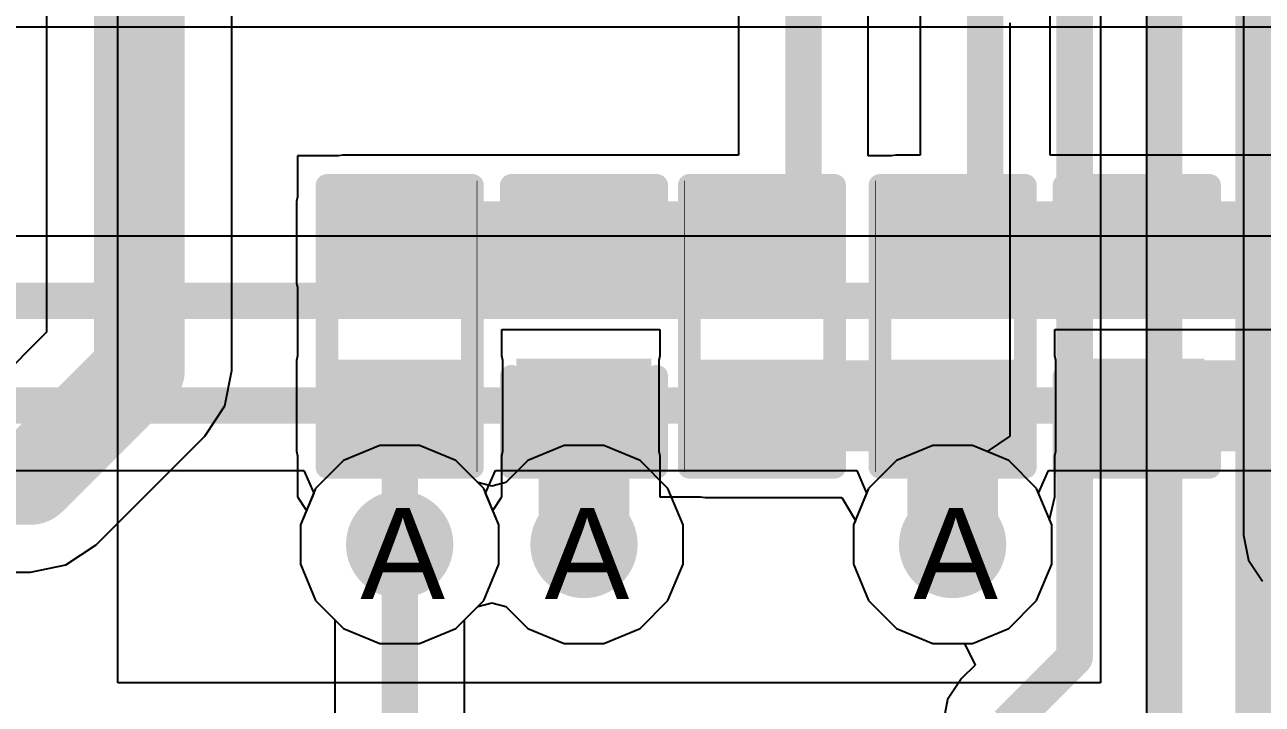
# Model space of a CAD drawing. Header units: inches. Extents: x 0 to 208, y 0 to 213.
# Drawn here: x 1.7585 to 2.0308, y 2.6423 to 2.7918 of the extents above; entities that cross this region are included whole.
import ezdxf

# ---------------------------------------------------------------- set-up
doc = ezdxf.new("R2010")
doc.units = ezdxf.units.IN
doc.header["$MEASUREMENT"] = 0
for name, color, linetype in [('Bottom Layer', 5, 'Continuous'), ('Bottom Overlay', 54, 'Continuous'), ('Bottom Paste', 16, 'Continuous'), ('Bottom Solder', 6, 'Continuous'), ('Drill Drawing', 1, 'Continuous'), ('L2_GND1', 16, 'Continuous'), ('L3_SIG1', 76, 'Continuous'), ('L4_PWR', 90, 'Continuous'), ('L5_GND2', 156, 'Continuous'), ('L6_SIG2', 130, 'Continuous'), ('L7_GND3', 216, 'Continuous'), ('Top Layer', 1, 'Continuous'), ('Via Holes', 16, 'Continuous')]:
    doc.layers.add(name, color=color, linetype=linetype)
doc.styles.add('Arial', font='', dxfattribs={"height": 0.2})
doc.styles.get('Arial').set_extended_font_data('Arial')

# ---------------------------------------------------------------- blocks, each defined once
blk = doc.blocks.new('C___0402_B_64')
at = {"layer": 'Bottom Layer'}
for points in [[(-0.0095, 0.0125), (-0.0095, -0.0125), (-0.0275, -0.0125), (-0.0275, 0.0125)], [(0.0275, 0.0125), (0.0275, -0.0125), (0.0095, -0.0125), (0.0095, 0.0125)]]:
    blk.add_hatch(color=5, dxfattribs=at).paths.add_polyline_path(points)
at = {"layer": 'Bottom Paste'}
for points in [[(-0.0095, 0.0125), (-0.0095, -0.0125), (-0.0275, -0.0125), (-0.0275, 0.0125)], [(0.0275, 0.0125), (0.0275, -0.0125), (0.0095, -0.0125), (0.0095, 0.0125)]]:
    blk.add_hatch(color=16, dxfattribs=at).paths.add_polyline_path(points)
at = {"layer": 'Bottom Solder'}
for points in [[(-0.00714, 0.01486), (-0.00714, -0.01486), (-0.02986, -0.01486), (-0.02986, 0.01486)], [(0.02986, 0.01486), (0.02986, -0.01486), (0.00714, -0.01486), (0.00714, 0.01486)]]:
    blk.add_hatch(color=6, dxfattribs=at).paths.add_polyline_path(points)
at = {"layer": 'Bottom Overlay'}
for points in [[(-0.011, 0.016, 0.005, 0.005, 0), (-0.031, 0.016, 0.005, 0.005, 0)], [(-0.031, -0.016, 0.005, 0.005, 0), (-0.031, 0.016, 0.005, 0.005, 0)], [(0.031, 0.016, 0.005, 0.005, 0), (0.011, 0.016, 0.005, 0.005, 0)], [(0.031, -0.016, 0.005, 0.005, 0), (0.031, 0.016, 0.005, 0.005, 0)], [(-0.011, -0.016, 0.005, 0.005, 0), (-0.031, -0.016, 0.005, 0.005, 0)], [(0.031, -0.016, 0.005, 0.005, 0), (0.011, -0.016, 0.005, 0.005, 0)]]:
    blk.add_lwpolyline(points, format="xyseb", dxfattribs=at)
for points in [[(-0.03225, 0.016, 0.0025, 0.0025, 1), (-0.02975, 0.016, 0.0025, 0.0025, 1)], [(-0.03225, 0.016, 0.0025, 0.0025, 1), (-0.02975, 0.016, 0.0025, 0.0025, 1)], [(-0.01225, 0.016, 0.0025, 0.0025, 1), (-0.00975, 0.016, 0.0025, 0.0025, 1)], [(0.00975, 0.016, 0.0025, 0.0025, 1), (0.01225, 0.016, 0.0025, 0.0025, 1)], [(0.02975, 0.016, 0.0025, 0.0025, 1), (0.03225, 0.016, 0.0025, 0.0025, 1)], [(0.02975, 0.016, 0.0025, 0.0025, 1), (0.03225, 0.016, 0.0025, 0.0025, 1)], [(-0.03225, -0.016, 0.0025, 0.0025, 1), (-0.02975, -0.016, 0.0025, 0.0025, 1)], [(-0.03225, -0.016, 0.0025, 0.0025, 1), (-0.02975, -0.016, 0.0025, 0.0025, 1)], [(-0.01225, -0.016, 0.0025, 0.0025, 1), (-0.00975, -0.016, 0.0025, 0.0025, 1)], [(0.00975, -0.016, 0.0025, 0.0025, 1), (0.01225, -0.016, 0.0025, 0.0025, 1)], [(0.02975, -0.016, 0.0025, 0.0025, 1), (0.03225, -0.016, 0.0025, 0.0025, 1)], [(0.02975, -0.016, 0.0025, 0.0025, 1), (0.03225, -0.016, 0.0025, 0.0025, 1)]]:
    blk.add_lwpolyline(points, format="xyseb", close=True, dxfattribs=at)
blk = doc.blocks.new('C___0402_B_65')
at = {"layer": 'Bottom Layer'}
for points in [[(-0.0095, 0.0125), (-0.0095, -0.0125), (-0.0275, -0.0125), (-0.0275, 0.0125)], [(0.0275, 0.0125), (0.0275, -0.0125), (0.0095, -0.0125), (0.0095, 0.0125)]]:
    blk.add_hatch(color=5, dxfattribs=at).paths.add_polyline_path(points)
at = {"layer": 'Bottom Paste'}
for points in [[(-0.0095, 0.0125), (-0.0095, -0.0125), (-0.0275, -0.0125), (-0.0275, 0.0125)], [(0.0275, 0.0125), (0.0275, -0.0125), (0.0095, -0.0125), (0.0095, 0.0125)]]:
    blk.add_hatch(color=16, dxfattribs=at).paths.add_polyline_path(points)
at = {"layer": 'Bottom Solder'}
for points in [[(-0.00714, 0.01486), (-0.00714, -0.01486), (-0.02986, -0.01486), (-0.02986, 0.01486)], [(0.02986, 0.01486), (0.02986, -0.01486), (0.00714, -0.01486), (0.00714, 0.01486)]]:
    blk.add_hatch(color=6, dxfattribs=at).paths.add_polyline_path(points)
at = {"layer": 'Bottom Overlay'}
for points in [[(-0.011, 0.016, 0.005, 0.005, 0), (-0.031, 0.016, 0.005, 0.005, 0)], [(-0.031, -0.016, 0.005, 0.005, 0), (-0.031, 0.016, 0.005, 0.005, 0)], [(0.031, 0.016, 0.005, 0.005, 0), (0.011, 0.016, 0.005, 0.005, 0)], [(0.031, -0.016, 0.005, 0.005, 0), (0.031, 0.016, 0.005, 0.005, 0)], [(-0.011, -0.016, 0.005, 0.005, 0), (-0.031, -0.016, 0.005, 0.005, 0)], [(0.031, -0.016, 0.005, 0.005, 0), (0.011, -0.016, 0.005, 0.005, 0)]]:
    blk.add_lwpolyline(points, format="xyseb", dxfattribs=at)
for points in [[(-0.03225, 0.016, 0.0025, 0.0025, 1), (-0.02975, 0.016, 0.0025, 0.0025, 1)], [(-0.03225, 0.016, 0.0025, 0.0025, 1), (-0.02975, 0.016, 0.0025, 0.0025, 1)], [(-0.01225, 0.016, 0.0025, 0.0025, 1), (-0.00975, 0.016, 0.0025, 0.0025, 1)], [(0.00975, 0.016, 0.0025, 0.0025, 1), (0.01225, 0.016, 0.0025, 0.0025, 1)], [(0.02975, 0.016, 0.0025, 0.0025, 1), (0.03225, 0.016, 0.0025, 0.0025, 1)], [(0.02975, 0.016, 0.0025, 0.0025, 1), (0.03225, 0.016, 0.0025, 0.0025, 1)], [(-0.03225, -0.016, 0.0025, 0.0025, 1), (-0.02975, -0.016, 0.0025, 0.0025, 1)], [(-0.03225, -0.016, 0.0025, 0.0025, 1), (-0.02975, -0.016, 0.0025, 0.0025, 1)], [(-0.01225, -0.016, 0.0025, 0.0025, 1), (-0.00975, -0.016, 0.0025, 0.0025, 1)], [(0.00975, -0.016, 0.0025, 0.0025, 1), (0.01225, -0.016, 0.0025, 0.0025, 1)], [(0.02975, -0.016, 0.0025, 0.0025, 1), (0.03225, -0.016, 0.0025, 0.0025, 1)], [(0.02975, -0.016, 0.0025, 0.0025, 1), (0.03225, -0.016, 0.0025, 0.0025, 1)]]:
    blk.add_lwpolyline(points, format="xyseb", close=True, dxfattribs=at)
blk = doc.blocks.new('R___0402_B_110')
at = {"layer": 'Bottom Layer'}
for points in [[(-0.0095, 0.0125), (-0.0095, -0.0125), (-0.0275, -0.0125), (-0.0275, 0.0125)], [(0.0275, 0.0125), (0.0275, -0.0125), (0.0095, -0.0125), (0.0095, 0.0125)]]:
    blk.add_hatch(color=5, dxfattribs=at).paths.add_polyline_path(points)
at = {"layer": 'Bottom Paste'}
for points in [[(-0.0095, 0.0125), (-0.0095, -0.0125), (-0.0275, -0.0125), (-0.0275, 0.0125)], [(0.0275, 0.0125), (0.0275, -0.0125), (0.0095, -0.0125), (0.0095, 0.0125)]]:
    blk.add_hatch(color=16, dxfattribs=at).paths.add_polyline_path(points)
at = {"layer": 'Bottom Solder'}
for points in [[(-0.00734, 0.01467), (-0.00734, -0.01467), (-0.02967, -0.01467), (-0.02967, 0.01467)], [(0.02966, 0.01467), (0.02966, -0.01467), (0.00733, -0.01467), (0.00733, 0.01467)]]:
    blk.add_hatch(color=6, dxfattribs=at).paths.add_polyline_path(points)
at = {"layer": 'Bottom Overlay'}
for points in [[(-0.031, -0.016, 0.005, 0.005, 0), (-0.031, 0.016, 0.005, 0.005, 0)], [(0.031, 0.016, 0.005, 0.005, 0), (-0.031, 0.016, 0.005, 0.005, 0)], [(0.032, 0.017, 0.000127, 0.000127, 0), (-0.032, 0.017, 0.000127, 0.000127, 0)], [(0.031, -0.016, 0.005, 0.005, 0), (0.031, 0.016, 0.005, 0.005, 0)], [(0.031, -0.016, 0.005, 0.005, 0), (-0.031, -0.016, 0.005, 0.005, 0)]]:
    blk.add_lwpolyline(points, format="xyseb", dxfattribs=at)
for points in [[(-0.03225, 0.016, 0.0025, 0.0025, 1), (-0.02975, 0.016, 0.0025, 0.0025, 1)], [(-0.03225, 0.016, 0.0025, 0.0025, 1), (-0.02975, 0.016, 0.0025, 0.0025, 1)], [(-0.03203, 0.017, 0.0000635, 0.0000635, 1), (-0.03197, 0.017, 0.0000635, 0.0000635, 1)], [(0.02975, 0.016, 0.0025, 0.0025, 1), (0.03225, 0.016, 0.0025, 0.0025, 1)], [(0.02975, 0.016, 0.0025, 0.0025, 1), (0.03225, 0.016, 0.0025, 0.0025, 1)], [(0.03197, 0.017, 0.0000635, 0.0000635, 1), (0.03203, 0.017, 0.0000635, 0.0000635, 1)], [(-0.03225, -0.016, 0.0025, 0.0025, 1), (-0.02975, -0.016, 0.0025, 0.0025, 1)], [(-0.03225, -0.016, 0.0025, 0.0025, 1), (-0.02975, -0.016, 0.0025, 0.0025, 1)], [(0.02975, -0.016, 0.0025, 0.0025, 1), (0.03225, -0.016, 0.0025, 0.0025, 1)], [(0.02975, -0.016, 0.0025, 0.0025, 1), (0.03225, -0.016, 0.0025, 0.0025, 1)]]:
    blk.add_lwpolyline(points, format="xyseb", close=True, dxfattribs=at)
blk = doc.blocks.new('R___0402_B_146')
at = {"layer": 'Bottom Layer'}
for points in [[(-0.0095, 0.0125), (-0.0095, -0.0125), (-0.0275, -0.0125), (-0.0275, 0.0125)], [(0.0275, 0.0125), (0.0275, -0.0125), (0.0095, -0.0125), (0.0095, 0.0125)]]:
    blk.add_hatch(color=5, dxfattribs=at).paths.add_polyline_path(points)
at = {"layer": 'Bottom Paste'}
for points in [[(-0.0095, 0.0125), (-0.0095, -0.0125), (-0.0275, -0.0125), (-0.0275, 0.0125)], [(0.0275, 0.0125), (0.0275, -0.0125), (0.0095, -0.0125), (0.0095, 0.0125)]]:
    blk.add_hatch(color=16, dxfattribs=at).paths.add_polyline_path(points)
at = {"layer": 'Bottom Solder'}
for points in [[(-0.00734, 0.01466), (-0.00734, -0.01467), (-0.02967, -0.01467), (-0.02967, 0.01466)], [(0.02966, 0.01466), (0.02966, -0.01467), (0.00733, -0.01467), (0.00733, 0.01466)]]:
    blk.add_hatch(color=6, dxfattribs=at).paths.add_polyline_path(points)
at = {"layer": 'Bottom Overlay'}
for points in [[(-0.031, 0.016, 0.005, 0.005, 0), (0.031, 0.016, 0.005, 0.005, 0)], [(-0.031, 0.016, 0.005, 0.005, 0), (-0.031, -0.016, 0.005, 0.005, 0)], [(-0.032, 0.017, 0.000127, 0.000127, 0), (0.032, 0.017, 0.000127, 0.000127, 0)], [(0.031, 0.016, 0.005, 0.005, 0), (0.031, -0.016, 0.005, 0.005, 0)], [(-0.031, -0.016, 0.005, 0.005, 0), (0.031, -0.016, 0.005, 0.005, 0)]]:
    blk.add_lwpolyline(points, format="xyseb", dxfattribs=at)
for points in [[(-0.03225, 0.016, 0.0025, 0.0025, 1), (-0.02975, 0.016, 0.0025, 0.0025, 1)], [(-0.03225, 0.016, 0.0025, 0.0025, 1), (-0.02975, 0.016, 0.0025, 0.0025, 1)], [(-0.03203, 0.017, 0.0000635, 0.0000635, 1), (-0.03197, 0.017, 0.0000635, 0.0000635, 1)], [(0.02975, 0.016, 0.0025, 0.0025, 1), (0.03225, 0.016, 0.0025, 0.0025, 1)], [(0.02975, 0.016, 0.0025, 0.0025, 1), (0.03225, 0.016, 0.0025, 0.0025, 1)], [(0.03197, 0.017, 0.0000635, 0.0000635, 1), (0.03203, 0.017, 0.0000635, 0.0000635, 1)], [(-0.03225, -0.016, 0.0025, 0.0025, 1), (-0.02975, -0.016, 0.0025, 0.0025, 1)], [(-0.03225, -0.016, 0.0025, 0.0025, 1), (-0.02975, -0.016, 0.0025, 0.0025, 1)], [(0.02975, -0.016, 0.0025, 0.0025, 1), (0.03225, -0.016, 0.0025, 0.0025, 1)], [(0.02975, -0.016, 0.0025, 0.0025, 1), (0.03225, -0.016, 0.0025, 0.0025, 1)]]:
    blk.add_lwpolyline(points, format="xyseb", close=True, dxfattribs=at)
blk = doc.blocks.new('R___0402_B_345')
at = {"layer": 'Bottom Layer'}
for points in [[(-0.0095, 0.0125), (-0.0095, -0.0125), (-0.0275, -0.0125), (-0.0275, 0.0125)], [(0.0275, 0.0125), (0.0275, -0.0125), (0.0095, -0.0125), (0.0095, 0.0125)]]:
    blk.add_hatch(color=5, dxfattribs=at).paths.add_polyline_path(points)
at = {"layer": 'Bottom Paste'}
for points in [[(-0.0095, 0.0125), (-0.0095, -0.0125), (-0.0275, -0.0125), (-0.0275, 0.0125)], [(0.0275, 0.0125), (0.0275, -0.0125), (0.0095, -0.0125), (0.0095, 0.0125)]]:
    blk.add_hatch(color=16, dxfattribs=at).paths.add_polyline_path(points)
at = {"layer": 'Bottom Solder'}
for points in [[(-0.00734, 0.01467), (-0.00734, -0.01466), (-0.02967, -0.01466), (-0.02967, 0.01467)], [(0.02966, 0.01467), (0.02966, -0.01466), (0.00733, -0.01466), (0.00733, 0.01467)]]:
    blk.add_hatch(color=6, dxfattribs=at).paths.add_polyline_path(points)
at = {"layer": 'Bottom Overlay'}
for points in [[(-0.031, -0.016, 0.005, 0.005, 0), (-0.031, 0.016, 0.005, 0.005, 0)], [(0.031, 0.016, 0.005, 0.005, 0), (-0.031, 0.016, 0.005, 0.005, 0)], [(0.032, 0.017, 0.000127, 0.000127, 0), (-0.032, 0.017, 0.000127, 0.000127, 0)], [(0.031, -0.016, 0.005, 0.005, 0), (0.031, 0.016, 0.005, 0.005, 0)], [(0.031, -0.016, 0.005, 0.005, 0), (-0.031, -0.016, 0.005, 0.005, 0)]]:
    blk.add_lwpolyline(points, format="xyseb", dxfattribs=at)
for points in [[(-0.03225, 0.016, 0.0025, 0.0025, 1), (-0.02975, 0.016, 0.0025, 0.0025, 1)], [(-0.03225, 0.016, 0.0025, 0.0025, 1), (-0.02975, 0.016, 0.0025, 0.0025, 1)], [(-0.03203, 0.017, 0.0000635, 0.0000635, 1), (-0.03197, 0.017, 0.0000635, 0.0000635, 1)], [(0.02975, 0.016, 0.0025, 0.0025, 1), (0.03225, 0.016, 0.0025, 0.0025, 1)], [(0.02975, 0.016, 0.0025, 0.0025, 1), (0.03225, 0.016, 0.0025, 0.0025, 1)], [(0.03197, 0.017, 0.0000635, 0.0000635, 1), (0.03203, 0.017, 0.0000635, 0.0000635, 1)], [(-0.03225, -0.016, 0.0025, 0.0025, 1), (-0.02975, -0.016, 0.0025, 0.0025, 1)], [(-0.03225, -0.016, 0.0025, 0.0025, 1), (-0.02975, -0.016, 0.0025, 0.0025, 1)], [(0.02975, -0.016, 0.0025, 0.0025, 1), (0.03225, -0.016, 0.0025, 0.0025, 1)], [(0.02975, -0.016, 0.0025, 0.0025, 1), (0.03225, -0.016, 0.0025, 0.0025, 1)]]:
    blk.add_lwpolyline(points, format="xyseb", close=True, dxfattribs=at)
blk = doc.blocks.new('R___0402_B_347')
at = {"layer": 'Bottom Layer'}
for points in [[(-0.0095, 0.0125), (-0.0095, -0.0125), (-0.0275, -0.0125), (-0.0275, 0.0125)], [(0.0275, 0.0125), (0.0275, -0.0125), (0.0095, -0.0125), (0.0095, 0.0125)]]:
    blk.add_hatch(color=5, dxfattribs=at).paths.add_polyline_path(points)
at = {"layer": 'Bottom Paste'}
for points in [[(-0.0095, 0.0125), (-0.0095, -0.0125), (-0.0275, -0.0125), (-0.0275, 0.0125)], [(0.0275, 0.0125), (0.0275, -0.0125), (0.0095, -0.0125), (0.0095, 0.0125)]]:
    blk.add_hatch(color=16, dxfattribs=at).paths.add_polyline_path(points)
at = {"layer": 'Bottom Solder'}
for points in [[(-0.00733, 0.01466), (-0.00733, -0.01467), (-0.02967, -0.01467), (-0.02967, 0.01466)], [(0.02967, 0.01466), (0.02967, -0.01467), (0.00733, -0.01467), (0.00733, 0.01466)]]:
    blk.add_hatch(color=6, dxfattribs=at).paths.add_polyline_path(points)
at = {"layer": 'Bottom Overlay'}
for points in [[(-0.031, 0.016, 0.005, 0.005, 0), (0.031, 0.016, 0.005, 0.005, 0)], [(-0.031, 0.016, 0.005, 0.005, 0), (-0.031, -0.016, 0.005, 0.005, 0)], [(-0.032, 0.017, 0.000127, 0.000127, 0), (0.032, 0.017, 0.000127, 0.000127, 0)], [(0.031, 0.016, 0.005, 0.005, 0), (0.031, -0.016, 0.005, 0.005, 0)], [(-0.031, -0.016, 0.005, 0.005, 0), (0.031, -0.016, 0.005, 0.005, 0)]]:
    blk.add_lwpolyline(points, format="xyseb", dxfattribs=at)
for points in [[(-0.03225, 0.016, 0.0025, 0.0025, 1), (-0.02975, 0.016, 0.0025, 0.0025, 1)], [(-0.03225, 0.016, 0.0025, 0.0025, 1), (-0.02975, 0.016, 0.0025, 0.0025, 1)], [(-0.03203, 0.017, 0.0000635, 0.0000635, 1), (-0.03197, 0.017, 0.0000635, 0.0000635, 1)], [(0.02975, 0.016, 0.0025, 0.0025, 1), (0.03225, 0.016, 0.0025, 0.0025, 1)], [(0.02975, 0.016, 0.0025, 0.0025, 1), (0.03225, 0.016, 0.0025, 0.0025, 1)], [(0.03197, 0.017, 0.0000635, 0.0000635, 1), (0.03203, 0.017, 0.0000635, 0.0000635, 1)], [(-0.03225, -0.016, 0.0025, 0.0025, 1), (-0.02975, -0.016, 0.0025, 0.0025, 1)], [(-0.03225, -0.016, 0.0025, 0.0025, 1), (-0.02975, -0.016, 0.0025, 0.0025, 1)], [(0.02975, -0.016, 0.0025, 0.0025, 1), (0.03225, -0.016, 0.0025, 0.0025, 1)], [(0.02975, -0.016, 0.0025, 0.0025, 1), (0.03225, -0.016, 0.0025, 0.0025, 1)]]:
    blk.add_lwpolyline(points, format="xyseb", close=True, dxfattribs=at)

msp = doc.modelspace()

# ---------------------------------------------------------------- hatches: boundary and pattern name
at = {"layer": 'Bottom Layer'}
for points in [[(1.8285, 2.73492), (1.93463, 2.73492), (1.93463, 2.75292), (1.8285, 2.75292)], [(1.95019, 2.73492), (2.05632, 2.73492), (2.05632, 2.75292), (1.95019, 2.75292)], [(1.8535, 2.71792), (1.8285, 2.71792), (1.8285, 2.69792), (1.8535, 2.69792)], [(1.89406, 2.71792), (1.86906, 2.71792), (1.86906, 2.69792), (1.89406, 2.69792)], [(1.90822, 2.69792), (1.97519, 2.69792), (1.97519, 2.71792), (1.90822, 2.71792)], [(1.97519, 2.71792), (1.95019, 2.71792), (1.95019, 2.69792), (1.97519, 2.69792)], [(1.99137, 2.69792), (2.0975, 2.69792), (2.0975, 2.71792), (1.99137, 2.71792)]]:
    msp.add_hatch(color=5, dxfattribs=at).paths.add_polyline_path(points)
h = msp.add_hatch(color=5, dxfattribs=at)
edge = h.paths.add_edge_path()
edge.add_arc((1.841, 2.67742), 0.01181, 0, 360)
h = msp.add_hatch(color=5, dxfattribs=at)
edge = h.paths.add_edge_path()
edge.add_arc((1.88156, 2.67742), 0.01181, 0, 360)
h = msp.add_hatch(color=5, dxfattribs=at)
edge = h.paths.add_edge_path()
edge.add_arc((1.96269, 2.67742), 0.01181, 0, 360)
at = {"layer": 'L2_GND1'}
h = msp.add_hatch(color=16, dxfattribs=at)
edge = h.paths.add_edge_path()
edge.add_arc((1.841, 2.67742), 0.01181, 0, 360)
h = msp.add_hatch(color=16, dxfattribs=at)
edge = h.paths.add_edge_path()
edge.add_arc((1.88156, 2.67742), 0.01181, 0, 360)
h = msp.add_hatch(color=16, dxfattribs=at)
edge = h.paths.add_edge_path()
edge.add_arc((1.96269, 2.67742), 0.01181, 0, 360)
at = {"layer": 'L3_SIG1'}
h = msp.add_hatch(color=76, dxfattribs=at)
edge = h.paths.add_edge_path()
edge.add_arc((1.841, 2.67742), 0.01181, 0, 360)
h = msp.add_hatch(color=76, dxfattribs=at)
edge = h.paths.add_edge_path()
edge.add_arc((1.88156, 2.67742), 0.01181, 0, 360)
h = msp.add_hatch(color=76, dxfattribs=at)
edge = h.paths.add_edge_path()
edge.add_arc((1.96269, 2.67742), 0.01181, 0, 360)
at = {"layer": 'L4_PWR'}
h = msp.add_hatch(color=90, dxfattribs=at)
edge = h.paths.add_edge_path()
edge.add_arc((1.841, 2.67742), 0.01181, 0, 360)
h = msp.add_hatch(color=90, dxfattribs=at)
edge = h.paths.add_edge_path()
edge.add_arc((1.88156, 2.67742), 0.01181, 0, 360)
h = msp.add_hatch(color=90, dxfattribs=at)
edge = h.paths.add_edge_path()
edge.add_arc((1.96269, 2.67742), 0.01181, 0, 360)
at = {"layer": 'L5_GND2'}
h = msp.add_hatch(color=156, dxfattribs=at)
edge = h.paths.add_edge_path()
edge.add_arc((1.841, 2.67742), 0.01181, 0, 360)
h = msp.add_hatch(color=156, dxfattribs=at)
edge = h.paths.add_edge_path()
edge.add_arc((1.88156, 2.67742), 0.01181, 0, 360)
h = msp.add_hatch(color=156, dxfattribs=at)
edge = h.paths.add_edge_path()
edge.add_arc((1.96269, 2.67742), 0.01181, 0, 360)
at = {"layer": 'L6_SIG2'}
h = msp.add_hatch(color=130, dxfattribs=at)
edge = h.paths.add_edge_path()
edge.add_arc((1.841, 2.67742), 0.01181, 0, 360)
h = msp.add_hatch(color=130, dxfattribs=at)
edge = h.paths.add_edge_path()
edge.add_arc((1.88156, 2.67742), 0.01181, 0, 360)
h = msp.add_hatch(color=130, dxfattribs=at)
edge = h.paths.add_edge_path()
edge.add_arc((1.96269, 2.67742), 0.01181, 0, 360)
at = {"layer": 'L7_GND3'}
h = msp.add_hatch(color=216, dxfattribs=at)
edge = h.paths.add_edge_path()
edge.add_arc((1.841, 2.67742), 0.01181, 0, 360)
h = msp.add_hatch(color=216, dxfattribs=at)
edge = h.paths.add_edge_path()
edge.add_arc((1.88156, 2.67742), 0.01181, 0, 360)
h = msp.add_hatch(color=216, dxfattribs=at)
edge = h.paths.add_edge_path()
edge.add_arc((1.96269, 2.67742), 0.01181, 0, 360)
at = {"layer": 'Top Layer'}
h = msp.add_hatch(color=1, dxfattribs=at)
edge = h.paths.add_edge_path()
edge.add_arc((1.841, 2.67742), 0.01181, 0, 360)
h = msp.add_hatch(color=1, dxfattribs=at)
edge = h.paths.add_edge_path()
edge.add_arc((1.88156, 2.67742), 0.01181, 0, 360)
h = msp.add_hatch(color=1, dxfattribs=at)
edge = h.paths.add_edge_path()
edge.add_arc((1.96269, 2.67742), 0.01181, 0, 360)
at = {"layer": 'Via Holes'}
h = msp.add_hatch(color=7, dxfattribs=at)
edge = h.paths.add_edge_path()
edge.add_arc((1.841, 2.67742), 0.00591, 0, 360)
h = msp.add_hatch(color=7, dxfattribs=at)
edge = h.paths.add_edge_path()
edge.add_arc((1.88156, 2.67742), 0.00591, 0, 360)
h = msp.add_hatch(color=7, dxfattribs=at)
edge = h.paths.add_edge_path()
edge.add_arc((1.96269, 2.67742), 0.00591, 0, 360)

# ---------------------------------------------------------------- linework, layer by layer
at = {"layer": 'Bottom Layer'}
for p, q in [((1.80408, 2.71569), (1.80408, 2.92417)), ((1.7633, 2.92075), (1.7633, 2.72414)), ((1.95558, 2.91014), (1.95558, 2.76311)), ((1.98413, 2.76311), (1.98413, 2.91014)), ((1.94414, 2.76292), (1.94414, 2.90514)), ((1.91559, 2.89923), (1.91559, 2.76311)), ((1.82751, 2.76292), (1.8185, 2.76292)), ((1.8185, 2.76292), (1.8185, 2.7539)), ((1.8285, 2.76311), (1.82751, 2.76292)), ((1.91559, 2.76311), (1.8285, 2.76311)), ((1.94921, 2.76292), (1.94414, 2.76292)), ((1.95019, 2.76311), (1.94921, 2.76292)), ((1.95558, 2.76311), (1.95019, 2.76311)), ((2.05632, 2.76311), (1.98413, 2.76311)), ((1.8185, 2.7539), (1.8183, 2.75292)), ((1.8183, 2.75292), (1.8183, 2.73492)), ((1.8183, 2.73492), (1.8185, 2.73393)), ((1.8185, 2.73393), (1.8185, 2.7189)), ((1.7633, 2.72414), (1.75131, 2.71214)), ((1.8635, 2.7189), (1.8635, 2.72472)), ((1.8635, 2.72472), (1.89822, 2.72472)), ((1.89822, 2.72472), (1.89822, 2.7189)), ((1.98519, 2.7189), (1.98519, 2.72472)), ((1.98519, 2.72472), (2.05632, 2.72472)), ((1.8185, 2.7189), (1.8183, 2.71792)), ((1.8637, 2.71792), (1.8635, 2.7189)), ((1.89822, 2.7189), (1.89802, 2.71792)), ((1.98539, 2.71792), (1.98519, 2.7189)), ((1.80253, 2.70789), (1.80408, 2.71569)), ((1.8183, 2.71792), (1.8183, 2.69792)), ((1.8637, 2.69792), (1.8637, 2.71792)), ((1.89802, 2.71792), (1.89802, 2.69792)), ((1.98539, 2.69792), (1.98539, 2.71792)), ((1.79811, 2.70127), (1.80253, 2.70789)), ((1.77417, 2.67733), (1.79811, 2.70127)), ((1.8183, 2.69792), (1.8185, 2.69693)), ((1.8185, 2.69693), (1.8185, 2.68792)), ((1.8635, 2.69693), (1.8637, 2.69792)), ((1.8635, 2.68792), (1.8635, 2.69693)), ((1.89802, 2.69792), (1.89822, 2.69693)), ((1.89822, 2.69693), (1.89822, 2.68792)), ((1.98519, 2.69693), (1.98539, 2.69792)), ((1.98519, 2.68792), (1.98519, 2.69693)), ((1.8185, 2.68792), (1.8185, 2.68792)), ((1.8185, 2.68792), (1.8205, 2.68492)), ((1.8615, 2.68492), (1.8635, 2.68792)), ((1.8635, 2.68792), (1.8635, 2.68792)), ((1.89822, 2.68792), (1.90723, 2.68792)), ((1.90723, 2.68792), (1.90822, 2.68772)), ((1.90822, 2.68772), (1.93831, 2.68772)), ((1.93831, 2.68772), (1.94128, 2.68272)), ((1.98402, 2.68292), (1.98519, 2.68792)), ((1.98519, 2.68792), (1.98519, 2.68792)), ((1.8205, 2.68492), (1.81919, 2.68175)), ((1.86281, 2.68175), (1.8615, 2.68492)), ((1.94128, 2.68272), (1.94088, 2.68175)), ((1.9845, 2.68175), (1.98402, 2.68292)), ((1.81919, 2.68175), (1.81919, 2.67308)), ((1.86281, 2.67308), (1.86281, 2.68175)), ((1.94088, 2.68175), (1.94088, 2.67308)), ((1.9845, 2.67308), (1.9845, 2.68175)), ((1.76756, 2.67291), (1.77417, 2.67733)), ((1.75975, 2.67136), (1.76756, 2.67291)), ((1.81919, 2.67308), (1.82251, 2.66506)), ((1.85949, 2.66506), (1.86281, 2.67308)), ((1.94088, 2.67308), (1.9442, 2.66506)), ((1.98118, 2.66506), (1.9845, 2.67308)), ((1.63, 2.67136), (1.75975, 2.67136)), ((1.82251, 2.66506), (1.82864, 2.65893)), ((1.85335, 2.65893), (1.85949, 2.66506)), ((1.9442, 2.66506), (1.95034, 2.65893)), ((1.97505, 2.65893), (1.98118, 2.66506)), ((1.82864, 2.65893), (1.83666, 2.65561)), ((1.84534, 2.65561), (1.85335, 2.65893)), ((1.95034, 2.65893), (1.95835, 2.65561)), ((1.96703, 2.65561), (1.97505, 2.65893)), ((1.83666, 2.65561), (1.84534, 2.65561)), ((1.95835, 2.65561), (1.96703, 2.65561))]:
    msp.add_line(p, q, dxfattribs=at)
for points in [[(1.78369, 2.71569, 0.02, 0.02, 0), (1.78369, 2.9292, 0.02, 0.02, 0)], [(1.96985, 2.74892, 0.008, 0.008, 0), (1.96985, 2.92671, 0.008, 0.008, 0)], [(1.92986, 2.74533, 0.008, 0.008, 0), (1.92986, 2.90514, 0.008, 0.008, 0)], [(1.96485, 2.74392, 0.008, 0.008, 0), (1.96985, 2.74892, 0.008, 0.008, 0)], [(1.92072, 2.74533, 0.008, 0.008, 0), (1.92213, 2.74392, 0.008, 0.008, 0)], [(1.96269, 2.74392, 0.008, 0.008, 0), (1.96485, 2.74392, 0.008, 0.008, 0)], [(1.75975, 2.69175, 0.02, 0.02, 0), (1.78369, 2.71569, 0.02, 0.02, 0)], [(1.88156, 2.67742, 0.02, 0.02, 0), (1.88156, 2.70692, 0.02, 0.02, 0)], [(1.96269, 2.67742, 0.02, 0.02, 0), (1.96269, 2.70692, 0.02, 0.02, 0)], [(1.841, 2.67742, 0.008, 0.008, 0), (1.841, 2.70692, 0.008, 0.008, 0)], [(1.67059, 2.69175, 0.02, 0.02, 0), (1.75975, 2.69175, 0.02, 0.02, 0)]]:
    msp.add_lwpolyline(points, format="xyseb", dxfattribs=at)
for points in [[(1.96785, 2.74892, 0.004, 0.004, 1), (1.97185, 2.74892, 0.004, 0.004, 1)], [(1.96785, 2.74892, 0.004, 0.004, 1), (1.97185, 2.74892, 0.004, 0.004, 1)], [(1.91872, 2.74533, 0.004, 0.004, 1), (1.92272, 2.74533, 0.004, 0.004, 1)], [(1.92786, 2.74533, 0.004, 0.004, 1), (1.93186, 2.74533, 0.004, 0.004, 1)], [(1.92013, 2.74392, 0.004, 0.004, 1), (1.92413, 2.74392, 0.004, 0.004, 1)], [(1.96069, 2.74392, 0.004, 0.004, 1), (1.96469, 2.74392, 0.004, 0.004, 1)], [(1.96285, 2.74392, 0.004, 0.004, 1), (1.96685, 2.74392, 0.004, 0.004, 1)], [(1.96285, 2.74392, 0.004, 0.004, 1), (1.96685, 2.74392, 0.004, 0.004, 1)], [(1.77869, 2.71569, 0.01, 0.01, 1), (1.78869, 2.71569, 0.01, 0.01, 1)], [(1.77869, 2.71569, 0.01, 0.01, 1), (1.78869, 2.71569, 0.01, 0.01, 1)], [(1.87656, 2.70692, 0.01, 0.01, 1), (1.88656, 2.70692, 0.01, 0.01, 1)], [(1.95769, 2.70692, 0.01, 0.01, 1), (1.96769, 2.70692, 0.01, 0.01, 1)], [(1.839, 2.70692, 0.004, 0.004, 1), (1.843, 2.70692, 0.004, 0.004, 1)], [(1.75475, 2.69175, 0.01, 0.01, 1), (1.76475, 2.69175, 0.01, 0.01, 1)], [(1.75475, 2.69175, 0.01, 0.01, 1), (1.76475, 2.69175, 0.01, 0.01, 1)], [(1.87656, 2.67742, 0.01, 0.01, 1), (1.88656, 2.67742, 0.01, 0.01, 1)], [(1.95769, 2.67742, 0.01, 0.01, 1), (1.96769, 2.67742, 0.01, 0.01, 1)], [(1.839, 2.67742, 0.004, 0.004, 1), (1.843, 2.67742, 0.004, 0.004, 1)]]:
    msp.add_lwpolyline(points, format="xyseb", close=True, dxfattribs=at)
at = {"layer": 'L2_GND1'}
for p, q in [((1.83666, 2.69923), (1.82864, 2.69591)), ((1.84534, 2.69923), (1.83666, 2.69923)), ((1.85335, 2.69591), (1.84534, 2.69923)), ((1.95835, 2.69923), (1.95034, 2.69591)), ((1.96703, 2.69923), (1.95835, 2.69923)), ((1.97505, 2.69591), (1.96703, 2.69923)), ((1.82864, 2.69591), (1.82251, 2.68977)), ((1.85949, 2.68977), (1.85335, 2.69591)), ((1.95034, 2.69591), (1.9442, 2.68977)), ((1.98118, 2.68977), (1.97505, 2.69591)), ((1.82251, 2.68977), (1.81919, 2.68175)), ((1.86281, 2.68175), (1.85949, 2.68977)), ((1.9442, 2.68977), (1.94088, 2.68175)), ((1.9845, 2.68175), (1.98118, 2.68977)), ((1.81919, 2.68175), (1.81919, 2.67308)), ((1.86281, 2.67308), (1.86281, 2.68175)), ((1.94088, 2.68175), (1.94088, 2.67308)), ((1.9845, 2.67308), (1.9845, 2.68175)), ((1.81919, 2.67308), (1.82251, 2.66506)), ((1.85949, 2.66506), (1.86281, 2.67308)), ((1.94088, 2.67308), (1.9442, 2.66506)), ((1.98118, 2.66506), (1.9845, 2.67308)), ((1.82251, 2.66506), (1.82673, 2.66085)), ((1.85527, 2.66085), (1.85949, 2.66506)), ((1.9442, 2.66506), (1.95034, 2.65893)), ((1.97505, 2.65893), (1.98118, 2.66506)), ((1.82673, 2.66085), (1.82673, 1.90854)), ((1.85527, 1.91446), (1.85527, 2.66085)), ((1.95034, 2.65893), (1.95835, 2.65561)), ((1.96703, 2.65561), (1.97505, 2.65893)), ((1.95835, 2.65561), (1.96703, 2.65561))]:
    msp.add_line(p, q, dxfattribs=at)
msp.add_lwpolyline([(1.841, 1.90854, 0.008, 0.008, 0), (1.841, 2.67742, 0.008, 0.008, 0)], format="xyseb", dxfattribs=at)
msp.add_lwpolyline([(1.839, 2.67742, 0.004, 0.004, 1), (1.843, 2.67742, 0.004, 0.004, 1)], format="xyseb", close=True, dxfattribs=at)
at = {"layer": 'L3_SIG1'}
for p, q in [((1.71865, 2.79135), (2.34457, 2.79135)), ((2.34175, 2.74527), (1.63634, 2.74527)), ((0.70091, 2.69373), (1.81993, 2.69373)), ((1.81993, 2.69373), (1.82208, 2.68873)), ((1.85992, 2.68873), (1.86207, 2.69373)), ((1.86207, 2.69373), (1.94162, 2.69373)), ((1.94162, 2.69373), (1.94377, 2.68873)), ((1.98162, 2.68873), (1.98376, 2.69373)), ((1.98376, 2.69373), (2.10388, 2.69373)), ((1.82208, 2.68873), (1.81919, 2.68175)), ((1.86281, 2.68175), (1.85992, 2.68873)), ((1.94377, 2.68873), (1.94088, 2.68175)), ((1.9845, 2.68175), (1.98162, 2.68873)), ((1.81919, 2.68175), (1.81919, 2.67308)), ((1.86281, 2.67308), (1.86281, 2.68175)), ((1.94088, 2.68175), (1.94088, 2.67308)), ((1.9845, 2.67308), (1.9845, 2.68175)), ((1.81919, 2.67308), (1.82251, 2.66506)), ((1.85949, 2.66506), (1.86281, 2.67308)), ((1.94088, 2.67308), (1.9442, 2.66506)), ((1.98118, 2.66506), (1.9845, 2.67308)), ((1.82251, 2.66506), (1.82864, 2.65893)), ((1.85335, 2.65893), (1.85949, 2.66506)), ((1.9442, 2.66506), (1.95034, 2.65893)), ((1.97505, 2.65893), (1.98118, 2.66506)), ((1.82864, 2.65893), (1.83666, 2.65561)), ((1.84534, 2.65561), (1.85335, 2.65893)), ((1.95034, 2.65893), (1.95835, 2.65561)), ((1.96703, 2.65561), (1.97505, 2.65893)), ((1.83666, 2.65561), (1.84534, 2.65561)), ((1.95835, 2.65561), (1.96703, 2.65561))]:
    msp.add_line(p, q, dxfattribs=at)
for points in [[(0.691, 2.731, 0.008, 0.008, 0), (2.398, 2.731, 0.008, 0.008, 0)], [(0.695, 2.708, 0.008, 0.008, 0), (2.424, 2.708, 0.008, 0.008, 0)]]:
    msp.add_lwpolyline(points, format="xyseb", dxfattribs=at)
at = {"layer": 'L4_PWR'}
for p, q in [((2.00541, 2.634), (2.00541, 2.95101)), ((1.779, 2.647), (1.779, 2.941)), ((1.99521, 2.91787), (1.99521, 2.647)), ((1.83666, 2.69923), (1.82864, 2.69591)), ((1.84534, 2.69923), (1.83666, 2.69923)), ((1.85335, 2.69591), (1.84534, 2.69923)), ((1.87723, 2.69923), (1.86921, 2.69591)), ((1.8859, 2.69923), (1.87723, 2.69923)), ((1.89392, 2.69591), (1.8859, 2.69923)), ((1.82864, 2.69591), (1.82251, 2.68977)), ((1.8582, 2.69106), (1.85335, 2.69591)), ((1.86921, 2.69591), (1.86437, 2.69106)), ((1.90005, 2.68977), (1.89392, 2.69591)), ((1.86128, 2.69025), (1.8582, 2.69106)), ((1.86437, 2.69106), (1.86128, 2.69025)), ((1.82251, 2.68977), (1.81919, 2.68175)), ((1.90337, 2.68175), (1.90005, 2.68977)), ((1.81919, 2.68175), (1.81919, 2.67308)), ((1.90337, 2.67308), (1.90337, 2.68175)), ((1.81919, 2.67308), (1.82251, 2.66506)), ((1.90005, 2.66506), (1.90337, 2.67308)), ((1.82251, 2.66506), (1.82864, 2.65893)), ((1.85335, 2.65893), (1.8582, 2.66377)), ((1.8582, 2.66377), (1.86128, 2.66459)), ((1.86128, 2.66459), (1.86437, 2.66377)), ((1.86437, 2.66377), (1.86921, 2.65893)), ((1.89392, 2.65893), (1.90005, 2.66506)), ((1.82864, 2.65893), (1.83666, 2.65561)), ((1.84534, 2.65561), (1.85335, 2.65893)), ((1.86921, 2.65893), (1.87723, 2.65561)), ((1.8859, 2.65561), (1.89392, 2.65893)), ((1.83666, 2.65561), (1.84534, 2.65561)), ((1.87723, 2.65561), (1.8859, 2.65561)), ((1.99521, 2.647), (1.779, 2.647))]:
    msp.add_line(p, q, dxfattribs=at)
at = {"layer": 'L5_GND2'}
for p, q in [((1.83666, 2.69923), (1.82864, 2.69591)), ((1.84534, 2.69923), (1.83666, 2.69923)), ((1.85335, 2.69591), (1.84534, 2.69923)), ((1.95835, 2.69923), (1.95034, 2.69591)), ((1.96703, 2.69923), (1.95835, 2.69923)), ((1.97505, 2.69591), (1.96703, 2.69923)), ((1.82864, 2.69591), (1.82251, 2.68977)), ((1.85949, 2.68977), (1.85335, 2.69591)), ((1.95034, 2.69591), (1.9442, 2.68977)), ((1.98118, 2.68977), (1.97505, 2.69591)), ((1.82251, 2.68977), (1.81919, 2.68175)), ((1.86281, 2.68175), (1.85949, 2.68977)), ((1.9442, 2.68977), (1.94088, 2.68175)), ((1.9845, 2.68175), (1.98118, 2.68977)), ((1.81919, 2.68175), (1.81919, 2.67308)), ((1.86281, 2.67308), (1.86281, 2.68175)), ((1.94088, 2.68175), (1.94088, 2.67308)), ((1.9845, 2.67308), (1.9845, 2.68175)), ((1.81919, 2.67308), (1.82251, 2.66506)), ((1.85949, 2.66506), (1.86281, 2.67308)), ((1.94088, 2.67308), (1.9442, 2.66506)), ((1.98118, 2.66506), (1.9845, 2.67308)), ((1.82251, 2.66506), (1.82864, 2.65893)), ((1.85335, 2.65893), (1.85949, 2.66506)), ((1.9442, 2.66506), (1.95034, 2.65893)), ((1.97505, 2.65893), (1.98118, 2.66506)), ((1.82864, 2.65893), (1.83666, 2.65561)), ((1.84534, 2.65561), (1.85335, 2.65893)), ((1.95034, 2.65893), (1.95835, 2.65561)), ((1.96703, 2.65561), (1.97505, 2.65893)), ((1.83666, 2.65561), (1.84534, 2.65561)), ((1.95835, 2.65561), (1.96703, 2.65561))]:
    msp.add_line(p, q, dxfattribs=at)
at = {"layer": 'L6_SIG2'}
for p, q in [((2.02673, 2.9162), (2.02673, 2.67946)), ((1.83666, 2.69923), (1.82864, 2.69591)), ((1.84534, 2.69923), (1.83666, 2.69923)), ((1.85335, 2.69591), (1.84534, 2.69923)), ((1.95835, 2.69923), (1.95034, 2.69591)), ((1.96703, 2.69923), (1.95835, 2.69923)), ((1.97505, 2.69591), (1.96703, 2.69923)), ((1.82864, 2.69591), (1.82251, 2.68977)), ((1.85949, 2.68977), (1.85335, 2.69591)), ((1.95034, 2.69591), (1.9442, 2.68977)), ((1.98118, 2.68977), (1.97505, 2.69591)), ((1.82251, 2.68977), (1.81919, 2.68175)), ((1.86281, 2.68175), (1.85949, 2.68977)), ((1.9442, 2.68977), (1.94088, 2.68175)), ((1.9845, 2.68175), (1.98118, 2.68977)), ((1.81919, 2.68175), (1.81919, 2.67308)), ((1.86281, 2.67308), (1.86281, 2.68175)), ((1.94088, 2.68175), (1.94088, 2.67308)), ((1.9845, 2.67308), (1.9845, 2.68175)), ((2.02673, 2.67946), (2.02673, 2.67946)), ((2.02673, 2.67946), (2.02781, 2.674)), ((1.81919, 2.67308), (1.82251, 2.66506)), ((1.85949, 2.66506), (1.86281, 2.67308)), ((1.94088, 2.67308), (1.9442, 2.66506)), ((1.98118, 2.66506), (1.9845, 2.67308)), ((2.02781, 2.674), (2.03091, 2.66937)), ((1.82251, 2.66506), (1.82864, 2.65893)), ((1.85335, 2.65893), (1.85949, 2.66506)), ((1.9442, 2.66506), (1.95034, 2.65893)), ((1.97505, 2.65893), (1.98118, 2.66506)), ((1.82864, 2.65893), (1.83666, 2.65561)), ((1.84534, 2.65561), (1.85335, 2.65893)), ((1.95034, 2.65893), (1.95835, 2.65561)), ((1.96703, 2.65561), (1.97505, 2.65893)), ((1.83666, 2.65561), (1.84534, 2.65561)), ((1.95835, 2.65561), (1.96703, 2.65561))]:
    msp.add_line(p, q, dxfattribs=at)
at = {"layer": 'L7_GND3'}
for p, q in [((1.83666, 2.69923), (1.82864, 2.69591)), ((1.84534, 2.69923), (1.83666, 2.69923)), ((1.85335, 2.69591), (1.84534, 2.69923)), ((1.95835, 2.69923), (1.95034, 2.69591)), ((1.96703, 2.69923), (1.95835, 2.69923)), ((1.97505, 2.69591), (1.96703, 2.69923)), ((1.82864, 2.69591), (1.82251, 2.68977)), ((1.85949, 2.68977), (1.85335, 2.69591)), ((1.95034, 2.69591), (1.9442, 2.68977)), ((1.98118, 2.68977), (1.97505, 2.69591)), ((1.82251, 2.68977), (1.81919, 2.68175)), ((1.86281, 2.68175), (1.85949, 2.68977)), ((1.9442, 2.68977), (1.94088, 2.68175)), ((1.9845, 2.68175), (1.98118, 2.68977)), ((1.81919, 2.68175), (1.81919, 2.67308)), ((1.86281, 2.67308), (1.86281, 2.68175)), ((1.94088, 2.68175), (1.94088, 2.67308)), ((1.9845, 2.67308), (1.9845, 2.68175)), ((1.81919, 2.67308), (1.82251, 2.66506)), ((1.85949, 2.66506), (1.86281, 2.67308)), ((1.94088, 2.67308), (1.9442, 2.66506)), ((1.98118, 2.66506), (1.9845, 2.67308)), ((1.82251, 2.66506), (1.82864, 2.65893)), ((1.85335, 2.65893), (1.85949, 2.66506)), ((1.9442, 2.66506), (1.95034, 2.65893)), ((1.97505, 2.65893), (1.98118, 2.66506)), ((1.82864, 2.65893), (1.83666, 2.65561)), ((1.84534, 2.65561), (1.85335, 2.65893)), ((1.95034, 2.65893), (1.95835, 2.65561)), ((1.96703, 2.65561), (1.97505, 2.65893)), ((1.83666, 2.65561), (1.84534, 2.65561)), ((1.95835, 2.65561), (1.96703, 2.65561))]:
    msp.add_line(p, q, dxfattribs=at)
at = {"layer": 'Top Layer'}
for p, q in [((1.97527, 2.7922), (1.97527, 2.70123)), ((1.83666, 2.69923), (1.82864, 2.69591)), ((1.84534, 2.69923), (1.83666, 2.69923)), ((1.85335, 2.69591), (1.84534, 2.69923)), ((1.95835, 2.69923), (1.95034, 2.69591)), ((1.96703, 2.69923), (1.95835, 2.69923)), ((1.97027, 2.69788), (1.96703, 2.69923)), ((1.97527, 2.70123), (1.97027, 2.69788)), ((1.82864, 2.69591), (1.82251, 2.68977)), ((1.85949, 2.68977), (1.85335, 2.69591)), ((1.95034, 2.69591), (1.9442, 2.68977)), ((1.82251, 2.68977), (1.81919, 2.68175)), ((1.86281, 2.68175), (1.85949, 2.68977)), ((1.9442, 2.68977), (1.94088, 2.68175)), ((1.81919, 2.68175), (1.81919, 2.67308)), ((1.86281, 2.67308), (1.86281, 2.68175)), ((1.94088, 2.68175), (1.94088, 2.67308)), ((1.81919, 2.67308), (1.82251, 2.66506)), ((1.85949, 2.66506), (1.86281, 2.67308)), ((1.94088, 2.67308), (1.9442, 2.66506)), ((1.82251, 2.66506), (1.82864, 2.65893)), ((1.85335, 2.65893), (1.85949, 2.66506)), ((1.9442, 2.66506), (1.95034, 2.65893)), ((1.82864, 2.65893), (1.83666, 2.65561)), ((1.84534, 2.65561), (1.85335, 2.65893)), ((1.95034, 2.65893), (1.95835, 2.65561)), ((1.83666, 2.65561), (1.84534, 2.65561)), ((1.95835, 2.65561), (1.96531, 2.65561)), ((1.96531, 2.65561), (1.96763, 2.65086)), ((1.96763, 2.65086), (1.96468, 2.64791)), ((1.96468, 2.64791), (1.96159, 2.64327)), ((1.96159, 2.64327), (1.9605, 2.63781))]:
    msp.add_line(p, q, dxfattribs=at)
for points in [[(1.98955, 2.65258, 0.008, 0.008, 0), (1.98955, 2.84157, 0.008, 0.008, 0)], [(2.00923, 2.58423, 0.008, 0.008, 0), (2.00923, 2.84157, 0.008, 0.008, 0)], [(2.02892, 2.61408, 0.008, 0.008, 0), (2.02892, 2.84157, 0.008, 0.008, 0)], [(1.97478, 2.63781, 0.008, 0.008, 0), (1.98955, 2.65258, 0.008, 0.008, 0)]]:
    msp.add_lwpolyline(points, format="xyseb", dxfattribs=at)
msp.add_lwpolyline([(1.98755, 2.65258, 0.004, 0.004, 1), (1.99155, 2.65258, 0.004, 0.004, 1)], format="xyseb", close=True, dxfattribs=at)
msp.add_lwpolyline([(1.98755, 2.65258, 0.004, 0.004, 1), (1.99155, 2.65258, 0.004, 0.004, 1)], format="xyseb", close=True, dxfattribs=at)

# ---------------------------------------------------------------- block references
for name, p, rotation in [('R___0402_B_110', (1.841, 2.72542), 270), ('C___0402_B_64', (1.88156, 2.72542), 270), ('R___0402_B_146', (1.92072, 2.72542), 90), ('R___0402_B_347', (1.96269, 2.72542), 90), ('C___0402_B_65', (2.00323, 2.72542), 270), ('R___0402_B_345', (2.04382, 2.72542), 270)]:
    msp.add_blockref(name, p, dxfattribs=dict(rotation=rotation))

# ---------------------------------------------------------------- texts
at = {"layer": 'Drill Drawing', "style": 'Arial'}
for p in [(1.83234, 2.66542), (1.8729, 2.66542), (1.95403, 2.66542)]:
    msp.add_text('A', height=0.02, dxfattribs=at).set_placement(p)

doc.saveas('drawing.dxf')
